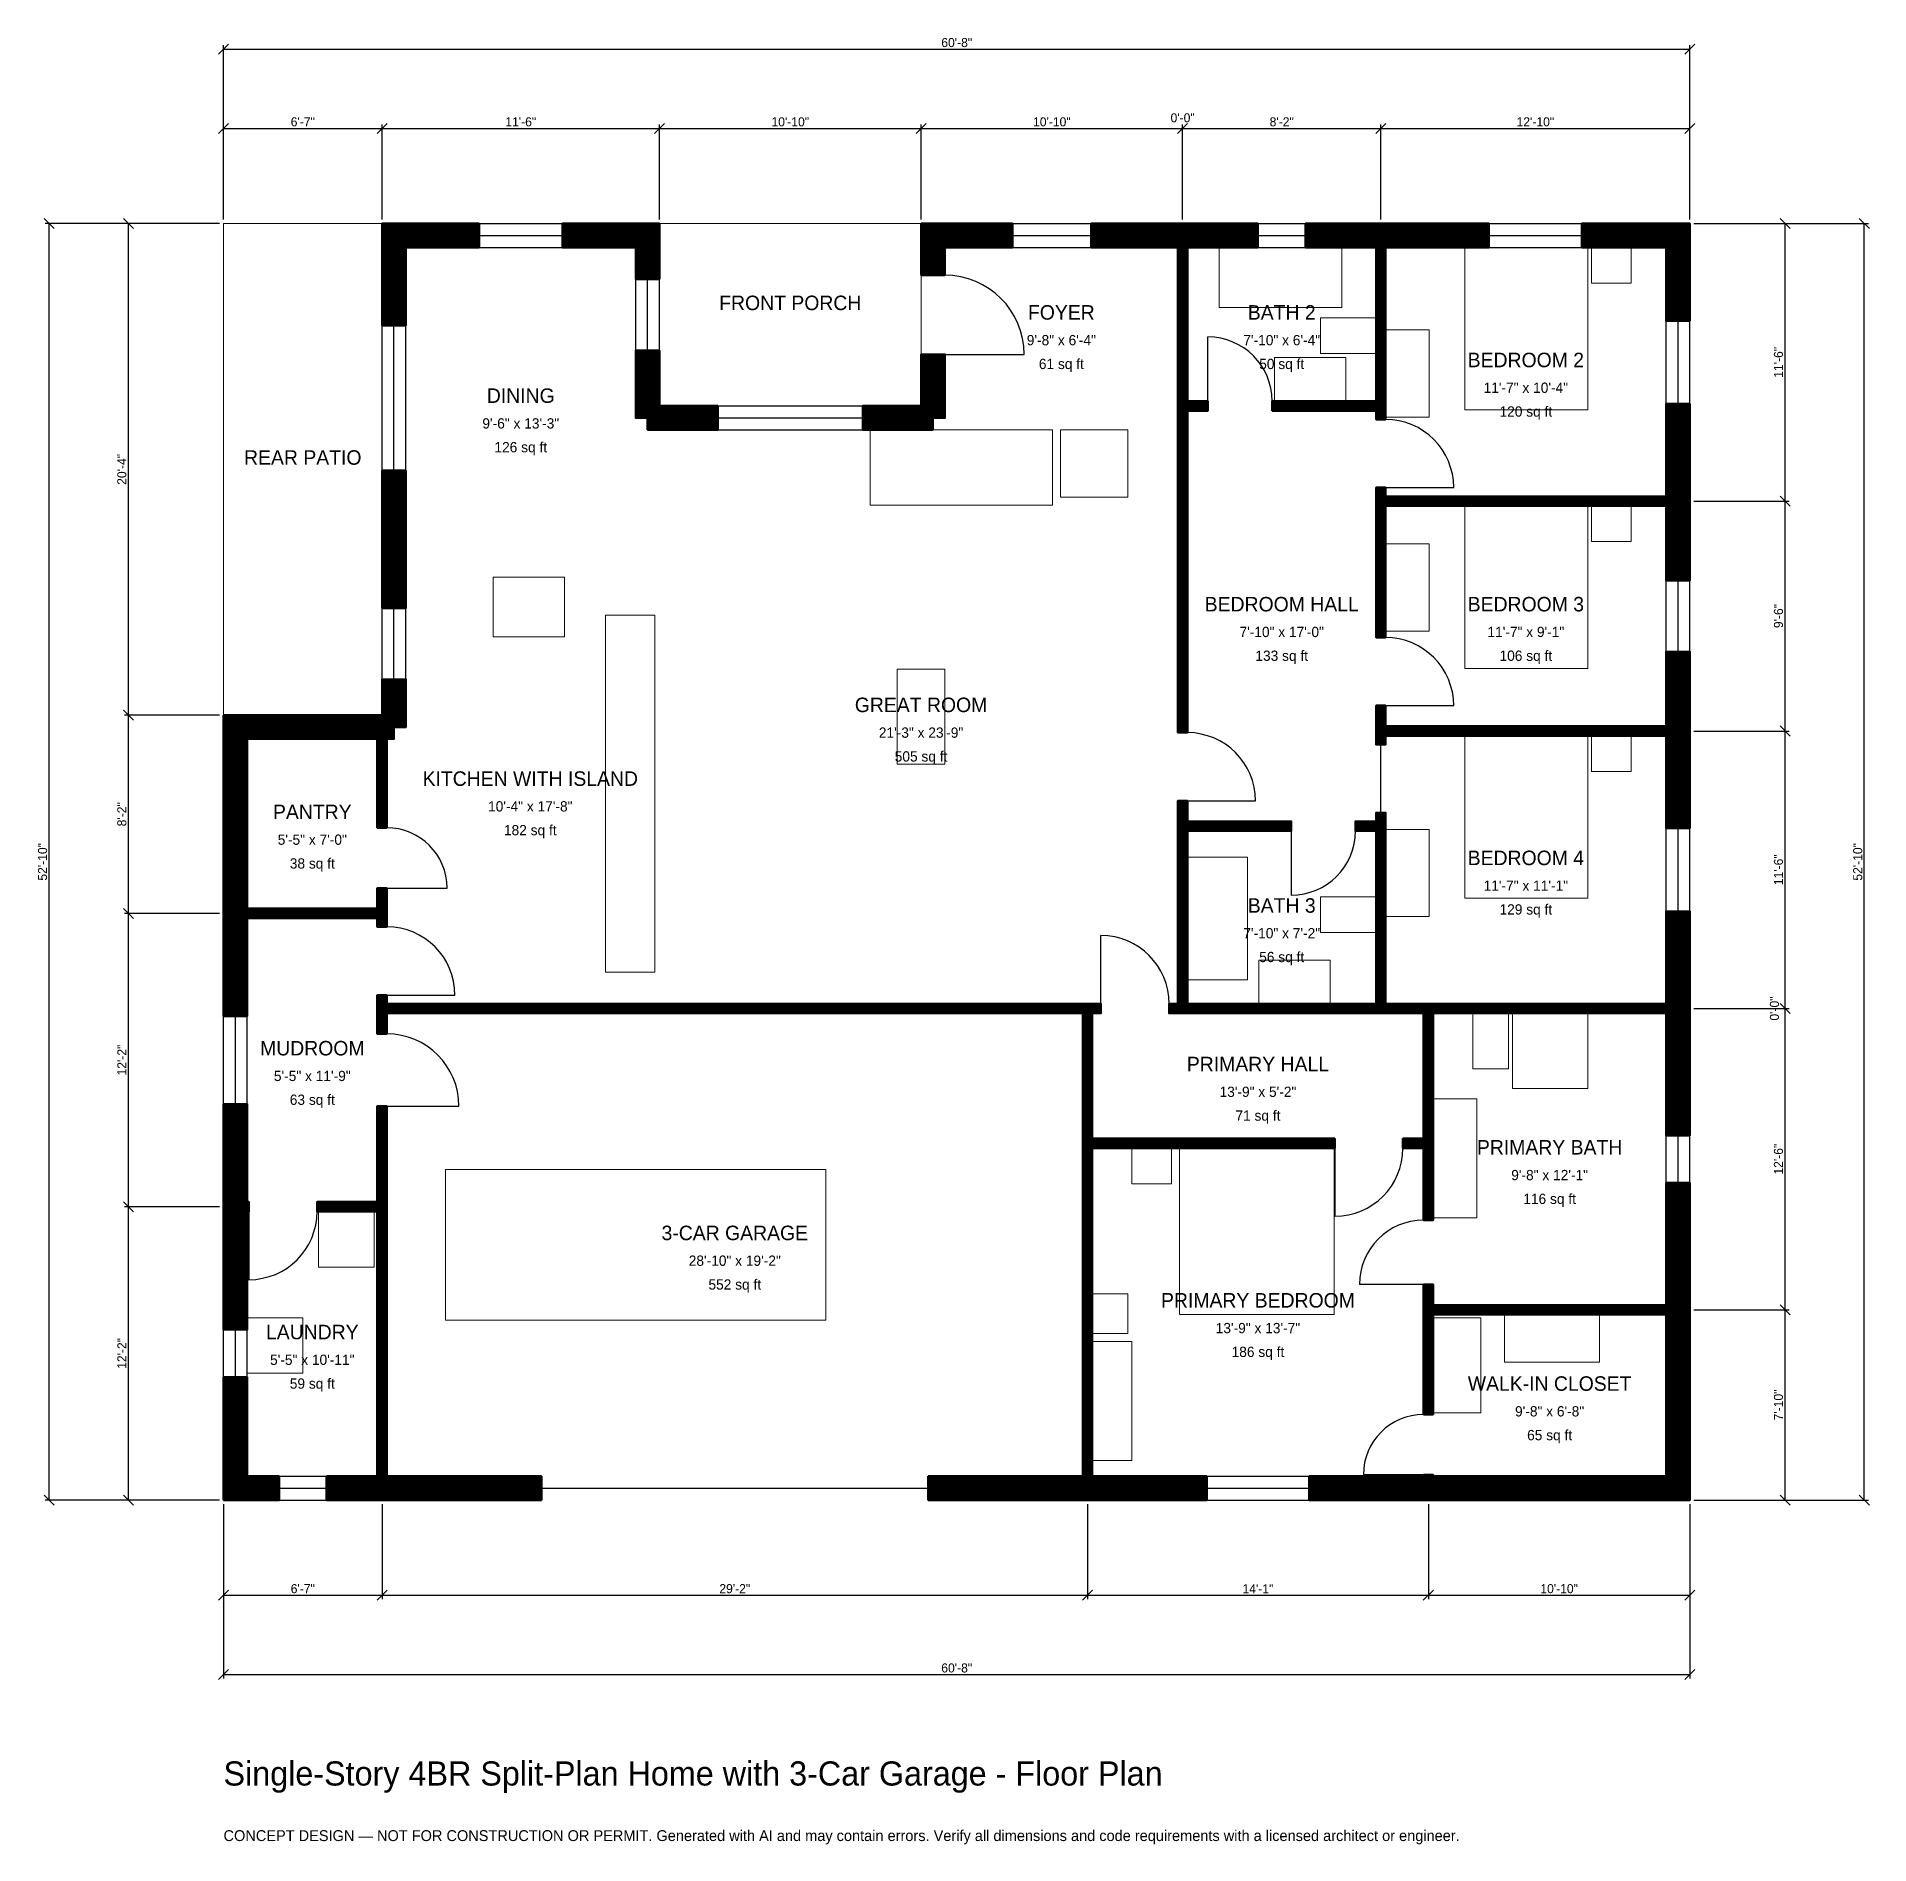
# Model space of a CAD drawing. Header units: inches. Extents: x -93 to 817, y -171 to 727.
import ezdxf
from ezdxf.enums import TextEntityAlignment as Align

# ---------------------------------------------------------------- set-up
doc = ezdxf.new("R2010")
doc.units = ezdxf.units.IN
doc.header["$MEASUREMENT"] = 0
doc.linetypes.add('DASHED', pattern=[0.6, 0.5, -0.1])
for name, color, linetype, lineweight in [('A-ANNO-DIMS', 1, 'Continuous', 13), ('A-ANNO-TEXT', 7, 'Continuous', 18), ('A-AREA-IDEN', 7, 'Continuous', 18), ('A-DOOR', 2, 'Continuous', 25), ('A-FLOR-FIXT', 9, 'Continuous', 13), ('A-FURN', 9, 'Continuous', 13), ('A-GLAZ', 4, 'Continuous', 25), ('A-SITE-PAVE', 8, 'Continuous', 13), ('A-WALL', 7, 'Continuous', 50), ('A-WALL-PATT', 8, 'Continuous', 13)]:
    doc.layers.add(name, color=color, linetype=linetype, lineweight=lineweight)
doc.dimstyles.new('PLAN', dxfattribs={"dimtxt": 4.5, "dimasz": 3, "dimexe": 2, "dimexo": 2, "dimgap": 1, "dimtad": 1, "dimdec": 0, "dimlunit": 4, "dimtsz": 2.5, "dimcen": 2.5, "dimclrd": 1, "dimclre": 1, "dimazin": 3, "dimtfac": 1, "dimtmove": 0, "dimatfit": 3})

msp = doc.modelspace()

# ---------------------------------------------------------------- hatches: boundary and pattern name
at = {"layer": 'A-WALL-PATT'}
h = msp.add_hatch(dxfattribs=at)
h.set_pattern_fill('ANSI31', color=8, scale=0.8)
h.paths.add_polyline_path([(423.2283, 0), (350, 0), (350, 11.811), (423.2283, 11.811), (426.7717, 11.811), (426.7717, 174.8031), (426.7717, 179.5276), (426.7717, 241.7323), (218.8976, 241.7323), (214.1732, 241.7323), (81.1024, 241.7323), (81.1024, 231.4961), (76.378, 231.4961), (76.378, 241.7323), (76.378, 246.4567), (76.378, 250.7874), (81.1024, 250.7874), (81.1024, 246.4567), (214.1732, 246.4567), (218.8976, 246.4567), (426.7717, 246.4567), (431.4961, 246.4567), (435.8268, 246.4567), (435.8268, 241.7323), (431.4961, 241.7323), (431.4961, 179.5276), (551.9685, 179.5276), (551.9685, 174.8031), (431.4961, 174.8031), (431.4961, 11.811), (435.0394, 11.811), (488.3858, 11.811), (488.3858, 0), (435.0394, 0), (431.4961, 0), (431.4961, 0), (426.7717, 0), (426.7717, 0), (423.2283, 0)])
h.paths.add_polyline_path([(84.6457, 0), (81.1024, 0), (81.1024, 0), (76.378, 0), (76.378, 0), (72.8346, 0), (51.1811, 0), (51.1811, 11.811), (72.8346, 11.811), (76.378, 11.811), (76.378, 143.3071), (46.4567, 143.3071), (46.4567, 148.0315), (76.378, 148.0315), (76.378, 195.6693), (81.1024, 195.6693), (81.1024, 148.0315), (81.1024, 143.3071), (81.1024, 11.811), (84.6457, 11.811), (157.874, 11.811), (157.874, 0), (84.6457, 0)])
h.paths.add_polyline_path([(11.811, 0), (11.811, 0), (0, 0), (0, 0), (0, 0), (0, 11.811), (0, 11.811), (0, 61.0236), (11.811, 61.0236), (11.811, 11.811), (27.5591, 11.811), (27.5591, 0), (11.811, 0)])
h.paths.add_polyline_path([(0, 139.7638), (0, 143.3071), (0, 143.3071), (0, 148.0315), (0, 148.0315), (0, 151.5748), (0, 196.6535), (11.811, 196.6535), (11.811, 151.5748), (11.811, 148.0315), (12.5984, 148.0315), (12.5984, 143.3071), (11.811, 143.3071), (11.811, 139.7638), (11.811, 84.6457), (0, 84.6457), (0, 139.7638)])
h.paths.add_polyline_path([(0, 285.4331), (0, 288.9764), (0, 288.9764), (0, 293.7008), (0, 293.7008), (0, 297.2441), (0, 377.9528), (0, 377.9528), (0, 389.7638), (0, 389.7638), (0, 389.7638), (11.811, 389.7638), (11.811, 389.7638), (76.378, 389.7638), (76.378, 389.7638), (78.7401, 389.7638), (78.7401, 392.126), (78.7402, 392.126), (78.7402, 407.4803), (90.5512, 407.4803), (90.5512, 383.8583), (84.6457, 383.8583), (84.6457, 377.9528), (81.1024, 377.9528), (81.1024, 333.8583), (76.378, 333.8583), (76.378, 377.9528), (11.811, 377.9528), (11.811, 297.2441), (11.811, 293.7008), (76.378, 293.7008), (76.378, 303.937), (81.1024, 303.937), (81.1024, 293.7008), (81.1024, 288.9764), (81.1024, 284.6457), (76.378, 284.6457), (76.378, 288.9764), (11.811, 288.9764), (11.811, 285.4331), (11.811, 240.3543), (0, 240.3543), (0, 285.4331)])
h.paths.add_polyline_path([(78.7402, 454.7244), (78.7402, 466.5354), (78.7402, 511.2205), (90.5512, 511.2205), (90.5512, 466.5354), (90.5512, 454.7244), (90.5512, 442.9134), (78.7402, 442.9134), (78.7402, 454.7244)])
h.paths.add_polyline_path([(78.7402, 622.0472), (78.7401, 622.0472), (78.7401, 633.8583), (78.7402, 633.8583), (78.7402, 633.8583), (90.5512, 633.8583), (90.5512, 633.8583), (126.9685, 633.8583), (126.9685, 622.0472), (90.5512, 622.0472), (90.5512, 583.2677), (78.7402, 583.2677), (78.7402, 622.0472)])
h.paths.add_polyline_path([(204.7244, 633.8583), (204.7244, 633.8583), (216.5354, 633.8583), (216.5354, 633.8583), (216.5355, 633.8583), (216.5355, 622.0472), (216.5354, 622.0472), (216.5354, 606.2992), (204.7244, 606.2992), (204.7244, 622.0472), (168.3071, 622.0472), (168.3071, 633.8583), (204.7244, 633.8583)])
h.paths.add_polyline_path([(216.5354, 543.3071), (245.4724, 543.3071), (245.4724, 531.4961), (210.6299, 531.4961), (210.6299, 537.4016), (204.7244, 537.4016), (204.7244, 570.8661), (216.5354, 570.8661), (216.5354, 543.3071)])
h.paths.add_polyline_path([(346.4567, 543.3071), (346.4567, 568.8976), (358.2677, 568.8976), (358.2677, 537.4016), (352.3622, 537.4016), (352.3622, 531.4961), (317.5197, 531.4961), (317.5197, 543.3071), (346.4567, 543.3071)])
h.paths.add_polyline_path([(346.4567, 622.0472), (346.4567, 622.0472), (346.4567, 633.8583), (346.4567, 633.8583), (346.4567, 633.8583), (358.2677, 633.8583), (358.2677, 633.8583), (391.9291, 633.8583), (391.9291, 622.0472), (358.2677, 622.0472), (358.2677, 608.2677), (346.4567, 608.2677), (346.4567, 622.0472)])
h.paths.add_polyline_path([(470.4724, 633.8583), (474.0157, 633.8583), (474.0157, 633.8583), (478.7402, 633.8583), (478.7402, 633.8583), (482.2835, 633.8583), (513.7795, 633.8583), (513.7795, 622.0472), (482.2835, 622.0472), (478.7402, 622.0472), (478.7402, 545.6693), (488.9764, 545.6693), (488.9764, 540.9449), (478.7402, 540.9449), (478.7402, 540.9449), (478.7402, 381.1024), (474.0157, 381.1024), (474.0157, 540.9449), (474.0157, 545.6693), (474.0157, 545.6693), (474.0157, 622.0472), (470.4724, 622.0472), (430.9055, 622.0472), (430.9055, 633.8583), (470.4724, 633.8583)])
h.paths.add_polyline_path([(568.8976, 633.8583), (572.4409, 633.8583), (572.4409, 633.8583), (577.1654, 633.8583), (577.1654, 633.8583), (580.7087, 633.8583), (628.5433, 633.8583), (628.5433, 622.0472), (580.7087, 622.0472), (577.1654, 622.0472), (577.1654, 545.6693), (577.1654, 540.9449), (577.1654, 536.6142), (572.4409, 536.6142), (572.4409, 540.9449), (520.8661, 540.9449), (520.8661, 545.6693), (572.4409, 545.6693), (572.4409, 622.0472), (568.8976, 622.0472), (537.4016, 622.0472), (537.4016, 633.8583), (568.8976, 633.8583)])
h.paths.add_polyline_path([(716.5354, 633.8583), (716.5354, 633.8583), (728.3465, 633.8583), (728.3465, 633.8583), (728.3465, 633.8583), (728.3465, 622.0472), (728.3465, 622.0472), (728.3465, 585.6299), (716.5354, 585.6299), (716.5354, 622.0472), (674.6063, 622.0472), (674.6063, 633.8583), (716.5354, 633.8583)])
h.paths.add_polyline_path([(728.3465, 501.9685), (728.3465, 498.4252), (728.3465, 498.4252), (728.3465, 493.7008), (728.3465, 493.7008), (728.3465, 490.1575), (728.3465, 456.6929), (716.5354, 456.6929), (716.5354, 490.1575), (716.5354, 493.7008), (577.1654, 493.7008), (577.1654, 428.3465), (572.4409, 428.3465), (572.4409, 493.7008), (572.4409, 498.4252), (572.4409, 502.7559), (577.1654, 502.7559), (577.1654, 498.4252), (716.5354, 498.4252), (716.5354, 501.9685), (716.5354, 544.2913), (728.3465, 544.2913), (728.3465, 501.9685)])
h.paths.add_polyline_path([(728.3465, 387.7953), (728.3465, 384.252), (728.3465, 384.252), (728.3465, 379.5276), (728.3465, 379.5276), (728.3465, 375.9843), (728.3465, 333.6614), (716.5354, 333.6614), (716.5354, 375.9843), (716.5354, 379.5276), (577.1654, 379.5276), (577.1654, 375.1969), (572.4409, 375.1969), (572.4409, 379.5276), (572.4409, 384.252), (572.4409, 394.4882), (577.1654, 394.4882), (577.1654, 384.252), (716.5354, 384.252), (716.5354, 387.7953), (716.5354, 421.2598), (728.3465, 421.2598), (728.3465, 387.7953)])
h.paths.add_polyline_path([(728.3465, 250), (728.3465, 246.4567), (728.3465, 246.4567), (728.3465, 241.7323), (728.3465, 241.7323), (728.3465, 238.189), (728.3465, 181.1024), (716.5354, 181.1024), (716.5354, 238.189), (716.5354, 241.7323), (600.7874, 241.7323), (600.7874, 179.5276), (600.7874, 174.8031), (600.7874, 138.9764), (596.063, 138.9764), (596.063, 174.8031), (585.8268, 174.8031), (585.8268, 179.5276), (596.063, 179.5276), (596.063, 241.7323), (596.063, 241.7323), (577.1654, 241.7323), (572.4409, 241.7323), (478.7402, 241.7323), (474.0157, 241.7323), (469.685, 241.7323), (469.685, 246.4567), (474.0157, 246.4567), (474.0157, 332.2835), (474.0157, 337.0079), (474.0157, 347.2441), (478.7402, 347.2441), (478.7402, 337.0079), (530.315, 337.0079), (530.315, 332.2835), (478.7402, 332.2835), (478.7402, 246.4567), (572.4409, 246.4567), (572.4409, 332.2835), (562.2047, 332.2835), (562.2047, 337.0079), (572.4409, 337.0079), (572.4409, 341.3386), (577.1654, 341.3386), (577.1654, 337.0079), (577.1654, 332.2835), (577.1654, 246.4567), (600.7874, 246.4567), (600.7874, 246.4567), (716.5354, 246.4567), (716.5354, 250), (716.5354, 292.3228), (728.3465, 292.3228), (728.3465, 250)])
h.paths.add_polyline_path([(728.3465, 100.3937), (728.3465, 96.8504), (728.3465, 96.8504), (728.3465, 92.126), (728.3465, 92.126), (728.3465, 88.5827), (728.3465, 11.811), (728.3465, 11.811), (728.3465, 0), (728.3465, 0), (728.3465, 0), (716.5354, 0), (716.5354, 0), (604.3307, 0), (600.7874, 0), (600.7874, 0), (596.063, 0), (596.063, 0), (592.5197, 0), (539.1732, 0), (539.1732, 11.811), (592.5197, 11.811), (596.063, 11.811), (596.063, 12.5984), (600.7874, 12.5984), (600.7874, 11.811), (604.3307, 11.811), (716.5354, 11.811), (716.5354, 88.5827), (716.5354, 92.126), (600.7874, 92.126), (600.7874, 42.5197), (596.063, 42.5197), (596.063, 92.126), (596.063, 96.8504), (596.063, 107.0866), (600.7874, 107.0866), (600.7874, 96.8504), (716.5354, 96.8504), (716.5354, 100.3937), (716.5354, 157.4803), (728.3465, 157.4803), (728.3465, 100.3937)])

# ---------------------------------------------------------------- linework, layer by layer
at = {"layer": 'A-DOOR'}
for p, q in [((488.9764, 545.6693), (488.9764, 577.5591)), ((358.2677, 568.8976), (397.6378, 568.8976)), ((577.1654, 502.7559), (611.0236, 502.7559)), ((577.1654, 394.4882), (611.0236, 394.4882)), ((574.8031, 341.3386), (574.8031, 375.1969)), ((478.7402, 347.2441), (512.5984, 347.2441)), ((530.315, 332.2835), (530.315, 300.3937)), ((81.1024, 303.937), (111.0236, 303.937)), ((435.8268, 246.4567), (435.8268, 280.315)), ((81.1024, 250.7874), (114.9606, 250.7874)), ((81.1024, 195.6693), (116.9291, 195.6693)), ((551.9685, 174.8031), (551.9685, 140.9449)), ((12.5984, 143.3071), (12.5984, 109.4488)), ((596.063, 107.0866), (564.1732, 107.0866)), ((596.063, 12.5984), (566.1417, 12.5984))]:
    msp.add_line(p, q, dxfattribs=at)
at = {"layer": 'A-DOOR', "linetype": 'DASHED'}
msp.add_line((157.874, 5.9055), (350, 5.9055), dxfattribs=at)
at = {"layer": 'A-DOOR'}
for centre, radius, start, end in [((358.2677, 568.8976), 39.3701, 0, 90), ((488.9764, 545.6693), 31.8898, 0, 90), ((577.1654, 502.7559), 33.8583, 0, 90), ((577.1654, 394.4882), 33.8583, 0, 90), ((478.7402, 347.2441), 33.8583, 0, 90), ((81.1024, 303.937), 29.9213, 0, 90), ((530.315, 332.2835), 31.8898, 270, 360), ((81.1024, 250.7874), 33.8583, 0, 90), ((435.8268, 246.4567), 33.8583, 0, 90), ((81.1024, 195.6693), 35.8268, 0, 90), ((551.9685, 174.8031), 33.8583, 270, 360), ((12.5984, 143.3071), 33.8583, 270, 360), ((596.063, 107.0866), 31.8898, 90, 180), ((596.063, 12.5984), 29.9213, 90, 180)]:
    msp.add_arc(centre, radius, start, end, dxfattribs=at)
at = {"layer": 'A-FLOR-FIXT'}
for points in [[(494.4882, 592.126), (555.5118, 592.126), (555.5118, 622.0472), (494.4882, 622.0472)], [(544.8819, 569.2913), (572.4409, 569.2913), (572.4409, 587.0079), (544.8819, 587.0079)], [(522.0472, 545.6693), (557.4803, 545.6693), (557.4803, 567.3228), (522.0472, 567.3228)], [(189.7638, 262.2047), (214.1732, 262.2047), (214.1732, 439.3701), (189.7638, 439.3701)], [(478.7402, 258.2677), (508.6614, 258.2677), (508.6614, 319.2913), (478.7402, 319.2913)], [(544.8819, 281.8898), (572.4409, 281.8898), (572.4409, 299.6063), (544.8819, 299.6063)], [(514.1732, 246.4567), (549.6063, 246.4567), (549.6063, 268.1102), (514.1732, 268.1102)], [(620.4724, 214.1732), (638.189, 214.1732), (638.189, 241.7323), (620.4724, 241.7323)], [(640.1575, 204.3307), (677.5591, 204.3307), (677.5591, 241.7323), (640.1575, 241.7323)], [(600.7874, 140.1575), (622.4409, 140.1575), (622.4409, 199.2126), (600.7874, 199.2126)]]:
    msp.add_lwpolyline(points, close=True, dxfattribs=at)
at = {"layer": 'A-FURN'}
for points in [[(616.5354, 541.3386), (677.5591, 541.3386), (677.5591, 622.0472), (616.5354, 622.0472)], [(679.5276, 604.3307), (699.2126, 604.3307), (699.2126, 622.0472), (679.5276, 622.0472)], [(577.1654, 537.7953), (598.8189, 537.7953), (598.8189, 581.1024), (577.1654, 581.1024)], [(321.2598, 494.0945), (411.811, 494.0945), (411.811, 531.4961), (321.2598, 531.4961)], [(415.748, 498.0315), (449.2126, 498.0315), (449.2126, 531.4961), (415.748, 531.4961)], [(616.5354, 412.9921), (677.5591, 412.9921), (677.5591, 493.7008), (616.5354, 493.7008)], [(679.5276, 475.9843), (699.2126, 475.9843), (699.2126, 493.7008), (679.5276, 493.7008)], [(577.1654, 431.4961), (598.8189, 431.4961), (598.8189, 474.8031), (577.1654, 474.8031)], [(133.8583, 428.7402), (169.2913, 428.7402), (169.2913, 458.2677), (133.8583, 458.2677)], [(334.6457, 365.3543), (358.2677, 365.3543), (358.2677, 412.5984), (334.6457, 412.5984)], [(616.5354, 298.8189), (677.5591, 298.8189), (677.5591, 379.5276), (616.5354, 379.5276)], [(679.5276, 361.811), (699.2126, 361.811), (699.2126, 379.5276), (679.5276, 379.5276)], [(577.1654, 289.7638), (598.8189, 289.7638), (598.8189, 333.0709), (577.1654, 333.0709)], [(451.1811, 157.0866), (470.8661, 157.0866), (470.8661, 174.8031), (451.1811, 174.8031)], [(474.8031, 92.126), (551.5748, 92.126), (551.5748, 174.8031), (474.8031, 174.8031)], [(110.2362, 89.3701), (299.2126, 89.3701), (299.2126, 164.1732), (110.2362, 164.1732)], [(47.2441, 115.748), (74.8031, 115.748), (74.8031, 143.3071), (47.2441, 143.3071)], [(431.4961, 82.6772), (449.2126, 82.6772), (449.2126, 102.3622), (431.4961, 102.3622)], [(636.2205, 68.5039), (683.4646, 68.5039), (683.4646, 92.126), (636.2205, 92.126)], [(11.811, 62.9921), (39.3701, 62.9921), (39.3701, 90.5512), (11.811, 90.5512)], [(600.7874, 43.3071), (624.4094, 43.3071), (624.4094, 90.5512), (600.7874, 90.5512)], [(431.4961, 19.685), (451.1811, 19.685), (451.1811, 78.7402), (431.4961, 78.7402)]]:
    msp.add_lwpolyline(points, close=True, dxfattribs=at)
at = {"layer": 'A-GLAZ'}
for p, q in [((126.9685, 633.8583), (168.3071, 633.8583)), ((391.9291, 633.8583), (430.9055, 633.8583)), ((513.7795, 633.8583), (537.4016, 633.8583)), ((628.5433, 633.8583), (674.6063, 633.8583)), ((126.9685, 627.9528), (168.3071, 627.9528)), ((126.9685, 622.0472), (168.3071, 622.0472)), ((391.9291, 627.9528), (430.9055, 627.9528)), ((391.9291, 622.0472), (430.9055, 622.0472)), ((513.7795, 627.9528), (537.4016, 627.9528)), ((513.7795, 622.0472), (537.4016, 622.0472)), ((628.5433, 627.9528), (674.6063, 627.9528)), ((628.5433, 622.0472), (674.6063, 622.0472)), ((204.7244, 570.8661), (204.7244, 606.2992)), ((210.6299, 570.8661), (210.6299, 606.2992)), ((216.5354, 570.8661), (216.5354, 606.2992)), ((78.7402, 511.2205), (78.7402, 583.2677)), ((84.6457, 511.2205), (84.6457, 583.2677)), ((90.5512, 511.2205), (90.5512, 583.2677)), ((716.5354, 544.2913), (716.5354, 585.6299)), ((722.4409, 544.2913), (722.4409, 585.6299)), ((728.3465, 544.2913), (728.3465, 585.6299)), ((245.4724, 543.3071), (317.5197, 543.3071)), ((245.4724, 537.4016), (317.5197, 537.4016)), ((245.4724, 531.4961), (317.5197, 531.4961)), ((716.5354, 421.2598), (716.5354, 456.6929)), ((722.4409, 421.2598), (722.4409, 456.6929)), ((728.3465, 421.2598), (728.3465, 456.6929)), ((78.7402, 407.4803), (78.7402, 442.9134)), ((84.6457, 407.4803), (84.6457, 442.9134)), ((90.5512, 407.4803), (90.5512, 442.9134)), ((716.5354, 292.3228), (716.5354, 333.6614)), ((722.4409, 292.3228), (722.4409, 333.6614)), ((728.3465, 292.3228), (728.3465, 333.6614)), ((0, 196.6535), (0, 240.3543)), ((5.9055, 196.6535), (5.9055, 240.3543)), ((11.811, 196.6535), (11.811, 240.3543)), ((716.5354, 157.4803), (716.5354, 181.1024)), ((722.4409, 157.4803), (722.4409, 181.1024)), ((728.3465, 157.4803), (728.3465, 181.1024)), ((0, 61.0236), (0, 84.6457)), ((5.9055, 61.0236), (5.9055, 84.6457)), ((11.811, 61.0236), (11.811, 84.6457)), ((27.5591, 11.811), (51.1811, 11.811)), ((488.3858, 11.811), (539.1732, 11.811)), ((27.5591, 5.9055), (51.1811, 5.9055)), ((27.5591, 0), (51.1811, 0)), ((488.3858, 5.9055), (539.1732, 5.9055)), ((488.3858, 0), (539.1732, 0))]:
    msp.add_line(p, q, dxfattribs=at)
at = {"layer": 'A-SITE-PAVE', "linetype": 'DASHED'}
for points in [[(0, 389.7638), (78.7402, 389.7638), (78.7402, 633.8583), (0, 633.8583)], [(216.5354, 543.3071), (346.4567, 543.3071), (346.4567, 633.8583), (216.5354, 633.8583)]]:
    msp.add_lwpolyline(points, close=True, dxfattribs=at)
at = {"layer": 'A-WALL'}
for points in [[(78.7402, 622.0472), (78.7401, 622.0472), (78.7401, 633.8583), (78.7402, 633.8583), (78.7402, 633.8583), (90.5512, 633.8583), (90.5512, 633.8583), (126.9685, 633.8583), (126.9685, 622.0472), (90.5512, 622.0472), (90.5512, 583.2677), (78.7402, 583.2677), (78.7402, 622.0472)], [(204.7244, 633.8583), (204.7244, 633.8583), (216.5354, 633.8583), (216.5354, 633.8583), (216.5355, 633.8583), (216.5355, 622.0472), (216.5354, 622.0472), (216.5354, 606.2992), (204.7244, 606.2992), (204.7244, 622.0472), (168.3071, 622.0472), (168.3071, 633.8583), (204.7244, 633.8583)], [(346.4567, 622.0472), (346.4567, 622.0472), (346.4567, 633.8583), (346.4567, 633.8583), (346.4567, 633.8583), (358.2677, 633.8583), (358.2677, 633.8583), (391.9291, 633.8583), (391.9291, 622.0472), (358.2677, 622.0472), (358.2677, 608.2677), (346.4567, 608.2677), (346.4567, 622.0472)], [(470.4724, 633.8583), (474.0157, 633.8583), (474.0157, 633.8583), (478.7402, 633.8583), (478.7402, 633.8583), (482.2835, 633.8583), (513.7795, 633.8583), (513.7795, 622.0472), (482.2835, 622.0472), (478.7402, 622.0472), (478.7402, 545.6693), (488.9764, 545.6693), (488.9764, 540.9449), (478.7402, 540.9449), (478.7402, 540.9449), (478.7402, 381.1024), (474.0157, 381.1024), (474.0157, 540.9449), (474.0157, 545.6693), (474.0157, 545.6693), (474.0157, 622.0472), (470.4724, 622.0472), (430.9055, 622.0472), (430.9055, 633.8583), (470.4724, 633.8583)], [(568.8976, 633.8583), (572.4409, 633.8583), (572.4409, 633.8583), (577.1654, 633.8583), (577.1654, 633.8583), (580.7087, 633.8583), (628.5433, 633.8583), (628.5433, 622.0472), (580.7087, 622.0472), (577.1654, 622.0472), (577.1654, 545.6693), (577.1654, 540.9449), (577.1654, 536.6142), (572.4409, 536.6142), (572.4409, 540.9449), (520.8661, 540.9449), (520.8661, 545.6693), (572.4409, 545.6693), (572.4409, 622.0472), (568.8976, 622.0472), (537.4016, 622.0472), (537.4016, 633.8583), (568.8976, 633.8583)], [(716.5354, 633.8583), (716.5354, 633.8583), (728.3465, 633.8583), (728.3465, 633.8583), (728.3465, 633.8583), (728.3465, 622.0472), (728.3465, 622.0472), (728.3465, 585.6299), (716.5354, 585.6299), (716.5354, 622.0472), (674.6063, 622.0472), (674.6063, 633.8583), (716.5354, 633.8583)], [(216.5354, 543.3071), (245.4724, 543.3071), (245.4724, 531.4961), (210.6299, 531.4961), (210.6299, 537.4016), (204.7244, 537.4016), (204.7244, 570.8661), (216.5354, 570.8661), (216.5354, 543.3071)], [(346.4567, 543.3071), (346.4567, 568.8976), (358.2677, 568.8976), (358.2677, 537.4016), (352.3622, 537.4016), (352.3622, 531.4961), (317.5197, 531.4961), (317.5197, 543.3071), (346.4567, 543.3071)], [(728.3465, 501.9685), (728.3465, 498.4252), (728.3465, 498.4252), (728.3465, 493.7008), (728.3465, 493.7008), (728.3465, 490.1575), (728.3465, 456.6929), (716.5354, 456.6929), (716.5354, 490.1575), (716.5354, 493.7008), (577.1654, 493.7008), (577.1654, 428.3465), (572.4409, 428.3465), (572.4409, 493.7008), (572.4409, 498.4252), (572.4409, 502.7559), (577.1654, 502.7559), (577.1654, 498.4252), (716.5354, 498.4252), (716.5354, 501.9685), (716.5354, 544.2913), (728.3465, 544.2913), (728.3465, 501.9685)], [(78.7402, 454.7244), (78.7402, 466.5354), (78.7402, 511.2205), (90.5512, 511.2205), (90.5512, 466.5354), (90.5512, 454.7244), (90.5512, 442.9134), (78.7402, 442.9134), (78.7402, 454.7244)], [(728.3465, 387.7953), (728.3465, 384.252), (728.3465, 384.252), (728.3465, 379.5276), (728.3465, 379.5276), (728.3465, 375.9843), (728.3465, 333.6614), (716.5354, 333.6614), (716.5354, 375.9843), (716.5354, 379.5276), (577.1654, 379.5276), (577.1654, 375.1969), (572.4409, 375.1969), (572.4409, 379.5276), (572.4409, 384.252), (572.4409, 394.4882), (577.1654, 394.4882), (577.1654, 384.252), (716.5354, 384.252), (716.5354, 387.7953), (716.5354, 421.2598), (728.3465, 421.2598), (728.3465, 387.7953)], [(0, 285.4331), (0, 288.9764), (0, 288.9764), (0, 293.7008), (0, 293.7008), (0, 297.2441), (0, 377.9528), (0, 377.9528), (0, 389.7638), (0, 389.7638), (0, 389.7638), (11.811, 389.7638), (11.811, 389.7638), (76.378, 389.7638), (76.378, 389.7638), (78.7401, 389.7638), (78.7401, 392.126), (78.7402, 392.126), (78.7402, 407.4803), (90.5512, 407.4803), (90.5512, 383.8583), (84.6457, 383.8583), (84.6457, 377.9528), (81.1024, 377.9528), (81.1024, 333.8583), (76.378, 333.8583), (76.378, 377.9528), (11.811, 377.9528), (11.811, 297.2441), (11.811, 293.7008), (76.378, 293.7008), (76.378, 303.937), (81.1024, 303.937), (81.1024, 293.7008), (81.1024, 288.9764), (81.1024, 284.6457), (76.378, 284.6457), (76.378, 288.9764), (11.811, 288.9764), (11.811, 285.4331), (11.811, 240.3543), (0, 240.3543), (0, 285.4331)], [(728.3465, 250), (728.3465, 246.4567), (728.3465, 246.4567), (728.3465, 241.7323), (728.3465, 241.7323), (728.3465, 238.189), (728.3465, 181.1024), (716.5354, 181.1024), (716.5354, 238.189), (716.5354, 241.7323), (600.7874, 241.7323), (600.7874, 179.5276), (600.7874, 174.8031), (600.7874, 138.9764), (596.063, 138.9764), (596.063, 174.8031), (585.8268, 174.8031), (585.8268, 179.5276), (596.063, 179.5276), (596.063, 241.7323), (596.063, 241.7323), (577.1654, 241.7323), (572.4409, 241.7323), (478.7402, 241.7323), (474.0157, 241.7323), (469.685, 241.7323), (469.685, 246.4567), (474.0157, 246.4567), (474.0157, 332.2835), (474.0157, 337.0079), (474.0157, 347.2441), (478.7402, 347.2441), (478.7402, 337.0079), (530.315, 337.0079), (530.315, 332.2835), (478.7402, 332.2835), (478.7402, 246.4567), (572.4409, 246.4567), (572.4409, 332.2835), (562.2047, 332.2835), (562.2047, 337.0079), (572.4409, 337.0079), (572.4409, 341.3386), (577.1654, 341.3386), (577.1654, 337.0079), (577.1654, 332.2835), (577.1654, 246.4567), (600.7874, 246.4567), (600.7874, 246.4567), (716.5354, 246.4567), (716.5354, 250), (716.5354, 292.3228), (728.3465, 292.3228), (728.3465, 250)], [(423.2283, 0), (350, 0), (350, 11.811), (423.2283, 11.811), (426.7717, 11.811), (426.7717, 174.8031), (426.7717, 179.5276), (426.7717, 241.7323), (218.8976, 241.7323), (214.1732, 241.7323), (81.1024, 241.7323), (81.1024, 231.4961), (76.378, 231.4961), (76.378, 241.7323), (76.378, 246.4567), (76.378, 250.7874), (81.1024, 250.7874), (81.1024, 246.4567), (214.1732, 246.4567), (218.8976, 246.4567), (426.7717, 246.4567), (431.4961, 246.4567), (435.8268, 246.4567), (435.8268, 241.7323), (431.4961, 241.7323), (431.4961, 179.5276), (551.9685, 179.5276), (551.9685, 174.8031), (431.4961, 174.8031), (431.4961, 11.811), (435.0394, 11.811), (488.3858, 11.811), (488.3858, 0), (435.0394, 0), (431.4961, 0), (431.4961, 0), (426.7717, 0), (426.7717, 0), (423.2283, 0)], [(0, 139.7638), (0, 143.3071), (0, 143.3071), (0, 148.0315), (0, 148.0315), (0, 151.5748), (0, 196.6535), (11.811, 196.6535), (11.811, 151.5748), (11.811, 148.0315), (12.5984, 148.0315), (12.5984, 143.3071), (11.811, 143.3071), (11.811, 139.7638), (11.811, 84.6457), (0, 84.6457), (0, 139.7638)], [(84.6457, 0), (81.1024, 0), (81.1024, 0), (76.378, 0), (76.378, 0), (72.8346, 0), (51.1811, 0), (51.1811, 11.811), (72.8346, 11.811), (76.378, 11.811), (76.378, 143.3071), (46.4567, 143.3071), (46.4567, 148.0315), (76.378, 148.0315), (76.378, 195.6693), (81.1024, 195.6693), (81.1024, 148.0315), (81.1024, 143.3071), (81.1024, 11.811), (84.6457, 11.811), (157.874, 11.811), (157.874, 0), (84.6457, 0)], [(728.3465, 100.3937), (728.3465, 96.8504), (728.3465, 96.8504), (728.3465, 92.126), (728.3465, 92.126), (728.3465, 88.5827), (728.3465, 11.811), (728.3465, 11.811), (728.3465, 0), (728.3465, 0), (728.3465, 0), (716.5354, 0), (716.5354, 0), (604.3307, 0), (600.7874, 0), (600.7874, 0), (596.063, 0), (596.063, 0), (592.5197, 0), (539.1732, 0), (539.1732, 11.811), (592.5197, 11.811), (596.063, 11.811), (596.063, 12.5984), (600.7874, 12.5984), (600.7874, 11.811), (604.3307, 11.811), (716.5354, 11.811), (716.5354, 88.5827), (716.5354, 92.126), (600.7874, 92.126), (600.7874, 42.5197), (596.063, 42.5197), (596.063, 92.126), (596.063, 96.8504), (596.063, 107.0866), (600.7874, 107.0866), (600.7874, 96.8504), (716.5354, 96.8504), (716.5354, 100.3937), (716.5354, 157.4803), (728.3465, 157.4803), (728.3465, 100.3937)], [(11.811, 0), (11.811, 0), (0, 0), (0, 0), (0, 0), (0, 11.811), (0, 11.811), (0, 61.0236), (11.811, 61.0236), (11.811, 11.811), (27.5591, 11.811), (27.5591, 0), (11.811, 0)]]:
    msp.add_lwpolyline(points, close=True, dxfattribs=at)

# ---------------------------------------------------------------- texts
at = {"layer": 'A-ANNO-TEXT'}
for s, height, p in [('Single-Story 4BR Split-Plan Home with 3-Car Garage - Floor Plan', 12, (0, -141.7323)), ('CONCEPT DESIGN — NOT FOR CONSTRUCTION OR PERMIT. Generated with AI and may contain errors. Verify all dimensions and code requirements with a licensed architect or engineer.', 5.4, (0, -169.2913))]:
    msp.add_text(s, height=height, dxfattribs=at).set_placement(p)
at = {"layer": 'A-AREA-IDEN'}
for s, height, p in [('FRONT PORCH', 7.2, (281.4961, 594.4882)), ('FOYER', 7.2, (416.1417, 589.7638)), ('BATH 2', 7.2, (525.5906, 589.7638)), ('9\'-8" x 6\'-4"', 5.1, (416.1417, 575.9843)), ('7\'-10" x 6\'-4"', 5.1, (525.5906, 575.9843)), ('61 sq ft', 5.1, (416.1417, 564.1732)), ('50 sq ft', 5.1, (525.5906, 564.1732)), ('BEDROOM 2', 7.2, (646.8504, 566.1417)), ('DINING', 7.2, (147.6378, 548.4252)), ('11\'-7" x 10\'-4"', 5.1, (646.8504, 552.3622)), ('9\'-6" x 13\'-3"', 5.1, (147.6378, 534.6457)), ('120 sq ft', 5.1, (646.8504, 540.5512)), ('REAR PATIO', 7.2, (39.3701, 517.7165)), ('126 sq ft', 5.1, (147.6378, 522.8346)), ('BEDROOM HALL', 7.2, (525.5906, 444.8819)), ('BEDROOM 3', 7.2, (646.8504, 444.8819)), ('7\'-10" x 17\'-0"', 5.1, (525.5906, 431.1024)), ('11\'-7" x 9\'-1"', 5.1, (646.8504, 431.1024)), ('133 sq ft', 5.1, (525.5906, 419.2913)), ('106 sq ft', 5.1, (646.8504, 419.2913)), ('GREAT ROOM', 7.2, (346.4567, 394.8819)), ('21\'-3" x 23\'-9"', 5.1, (346.4567, 381.1024)), ('505 sq ft', 5.1, (346.4567, 369.2913)), ('KITCHEN WITH ISLAND', 7.2, (152.3622, 358.2677)), ('10\'-4" x 17\'-8"', 5.1, (152.3622, 344.4882)), ('PANTRY', 7.2, (44.0945, 341.7323)), ('5\'-5" x 7\'-0"', 5.1, (44.0945, 327.9528)), ('182 sq ft', 5.1, (152.3622, 332.6772)), ('38 sq ft', 5.1, (44.0945, 316.1417)), ('BEDROOM 4', 7.2, (646.8504, 318.8976)), ('11\'-7" x 11\'-1"', 5.1, (646.8504, 305.1181)), ('BATH 3', 7.2, (525.5906, 295.2756)), ('129 sq ft', 5.1, (646.8504, 293.3071)), ('7\'-10" x 7\'-2"', 5.1, (525.5906, 281.4961)), ('56 sq ft', 5.1, (525.5906, 269.685)), ('MUDROOM', 7.2, (44.0945, 224.4094)), ('PRIMARY HALL', 7.2, (513.7795, 216.5354)), ('5\'-5" x 11\'-9"', 5.1, (44.0945, 210.6299)), ('63 sq ft', 5.1, (44.0945, 198.8189)), ('13\'-9" x 5\'-2"', 5.1, (513.7795, 202.7559)), ('71 sq ft', 5.1, (513.7795, 190.9449)), ('PRIMARY BATH', 7.2, (658.6614, 175.1969)), ('9\'-8" x 12\'-1"', 5.1, (658.6614, 161.4173)), ('116 sq ft', 5.1, (658.6614, 149.6063)), ('3-CAR GARAGE', 7.2, (253.937, 132.6772)), ('28\'-10" x 19\'-2"', 5.1, (253.937, 118.8976)), ('552 sq ft', 5.1, (253.937, 107.0866)), ('PRIMARY BEDROOM', 7.2, (513.7795, 99.2126)), ('LAUNDRY', 7.2, (44.0945, 83.4646)), ('13\'-9" x 13\'-7"', 5.1, (513.7795, 85.4331)), ('186 sq ft', 5.1, (513.7795, 73.622)), ('5\'-5" x 10\'-11"', 5.1, (44.0945, 69.685)), ('59 sq ft', 5.1, (44.0945, 57.874)), ('WALK-IN CLOSET', 7.2, (658.6614, 57.874)), ('9\'-8" x 6\'-8"', 5.1, (658.6614, 44.0945)), ('65 sq ft', 5.1, (658.6614, 32.2835))]:
    msp.add_text(s, height=height, dxfattribs=at).set_placement(p, align=Align.MIDDLE_CENTER)

# ---------------------------------------------------------------- dimensions: what is measured, and where the dimension line sits
at = {"layer": 'A-ANNO-DIMS'}
for base, p1, p2, text in [((0, 720.4724), (0, 633.8583), (728.3465, 633.8583), '60\'-8"'), ((0, 681.1024), (0, 633.8583), (78.7402, 633.8583), '6\'-7"'), ((78.7402, 681.1024), (78.7402, 633.8583), (216.5354, 633.8583), '11\'-6"'), ((216.5354, 681.1024), (216.5354, 633.8583), (346.4567, 633.8583), '10\'-10"'), ((346.4567, 681.1024), (346.4567, 633.8583), (476.378, 633.8583), '10\'-10"'), ((476.378, 681.1024), (476.378, 633.8583), (476.378, 633.8583), '0\'-0"'), ((476.378, 681.1024), (476.378, 633.8583), (574.8031, 633.8583), '8\'-2"'), ((574.8031, 681.1024), (574.8031, 633.8583), (728.3465, 633.8583), '12\'-10"'), ((0, -47.2441), (0, 0), (78.7402, 0), '6\'-7"'), ((0, -86.6142), (0, 0), (728.3465, 0), '60\'-8"'), ((78.7402, -47.2441), (78.7402, 0), (429.1339, 0), '29\'-2"'), ((429.1339, -47.2441), (429.1339, 0), (598.4252, 0), '14\'-1"'), ((598.4252, -47.2441), (598.4252, 0), (728.3465, 0), '10\'-10"')]:
    msp.add_linear_dim(base=base, p1=p1, p2=p2, text=text, dimstyle='PLAN', dxfattribs=at).render()
for base, p1, p2, text in [((-86.6142, 0), (0, 0), (0, 633.8583), '52\'-10"'), ((-47.2441, 389.7638), (0, 389.7638), (0, 633.8583), '20\'-4"'), ((775.5906, 496.063), (728.3465, 496.063), (728.3465, 633.8583), '11\'-6"'), ((814.9606, 0), (728.3465, 0), (728.3465, 633.8583), '52\'-10"'), ((775.5906, 381.8898), (728.3465, 381.8898), (728.3465, 496.063), '9\'-6"'), ((-47.2441, 291.3386), (0, 291.3386), (0, 389.7638), '8\'-2"'), ((775.5906, 244.0945), (728.3465, 244.0945), (728.3465, 381.8898), '11\'-6"'), ((-47.2441, 145.6693), (0, 145.6693), (0, 291.3386), '12\'-2"'), ((775.5906, 244.0945), (728.3465, 244.0945), (728.3465, 244.0945), '0\'-0"'), ((775.5906, 94.4882), (728.3465, 94.4882), (728.3465, 244.0945), '12\'-6"'), ((-47.2441, 0), (0, 0), (0, 145.6693), '12\'-2"'), ((775.5906, 0), (728.3465, 0), (728.3465, 94.4882), '7\'-10"')]:
    msp.add_linear_dim(base=base, p1=p1, p2=p2, angle=90, text=text, dimstyle='PLAN', dxfattribs=at).render()

doc.saveas('drawing.dxf')
